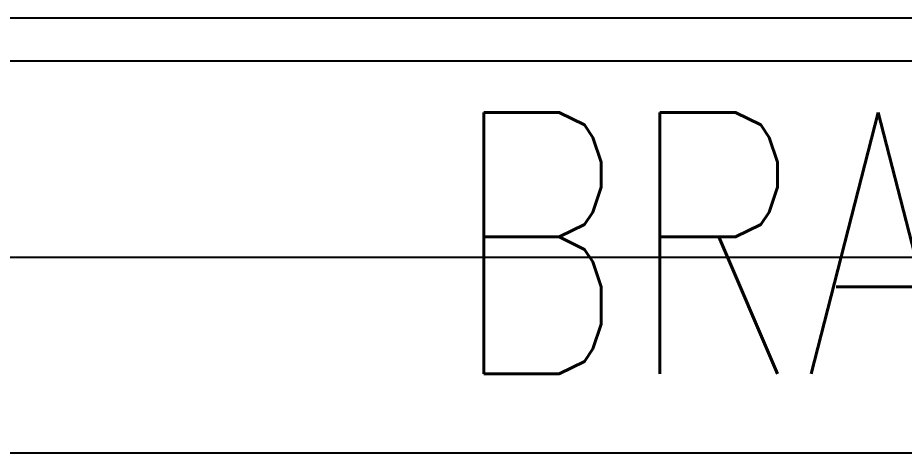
# Model space of a CAD drawing. Extents: x -13345 to 10098, y -1643 to 9113.
# Drawn here: x 6783.58 to 6824.32, y 2517.78 to 2537.78 of the extents above; entities that cross this region are included whole.
import ezdxf
from ezdxf.enums import TextEntityAlignment as Align

# ---------------------------------------------------------------- set-up
doc = ezdxf.new("R2010")
doc.units = 0
doc.header["$LTSCALE"] = 192
doc.header["$MEASUREMENT"] = 0
doc.linetypes.add('DASHED', pattern=[0.75, 0.5, -0.25])
doc.layers.add('ARCH-WALLS-INTERIOR', color=1, linetype='CONTINUOUS')
doc.layers.add('STRUCTURAL-BRACING', color=1, linetype='DASHED')
doc.styles.add('SIMPLEX', font='SIMPLEX.shx', dxfattribs={"width": 0.75})

# ---------------------------------------------------------------- blocks, each defined once
blk = doc.blocks.new('A$C1467163B')
at = {"layer": 'STRUCTURAL-BRACING', "ltscale": 10}
for p, q in [((-18, 342), (-18, 0)), ((0, 342), (0, 0))]:
    blk.add_line(p, q, dxfattribs=at)
at = {"layer": 'STRUCTURAL-BRACING', "style": 'SIMPLEX', "width": 0.75}
blk.add_text('BRACING', height=12, rotation=90, dxfattribs=at).set_placement((-9.648, 141.838), align=Align.MIDDLE_CENTER)

msp = doc.modelspace()

# ---------------------------------------------------------------- linework, layer by layer
at = {"layer": 'ARCH-WALLS-INTERIOR'}
for p, q in [((6690.069, 2537.777), (7026.069, 2537.777)), ((6678.069, 2526.777), (7758.069, 2526.777))]:
    msp.add_line(p, q, dxfattribs=at)

# ---------------------------------------------------------------- block references
at = {"layer": 'STRUCTURAL-BRACING', "rotation": 270}
msp.add_blockref('A$C1467163B', (6687.069, 2517.777), dxfattribs=at)

doc.saveas('drawing.dxf')
